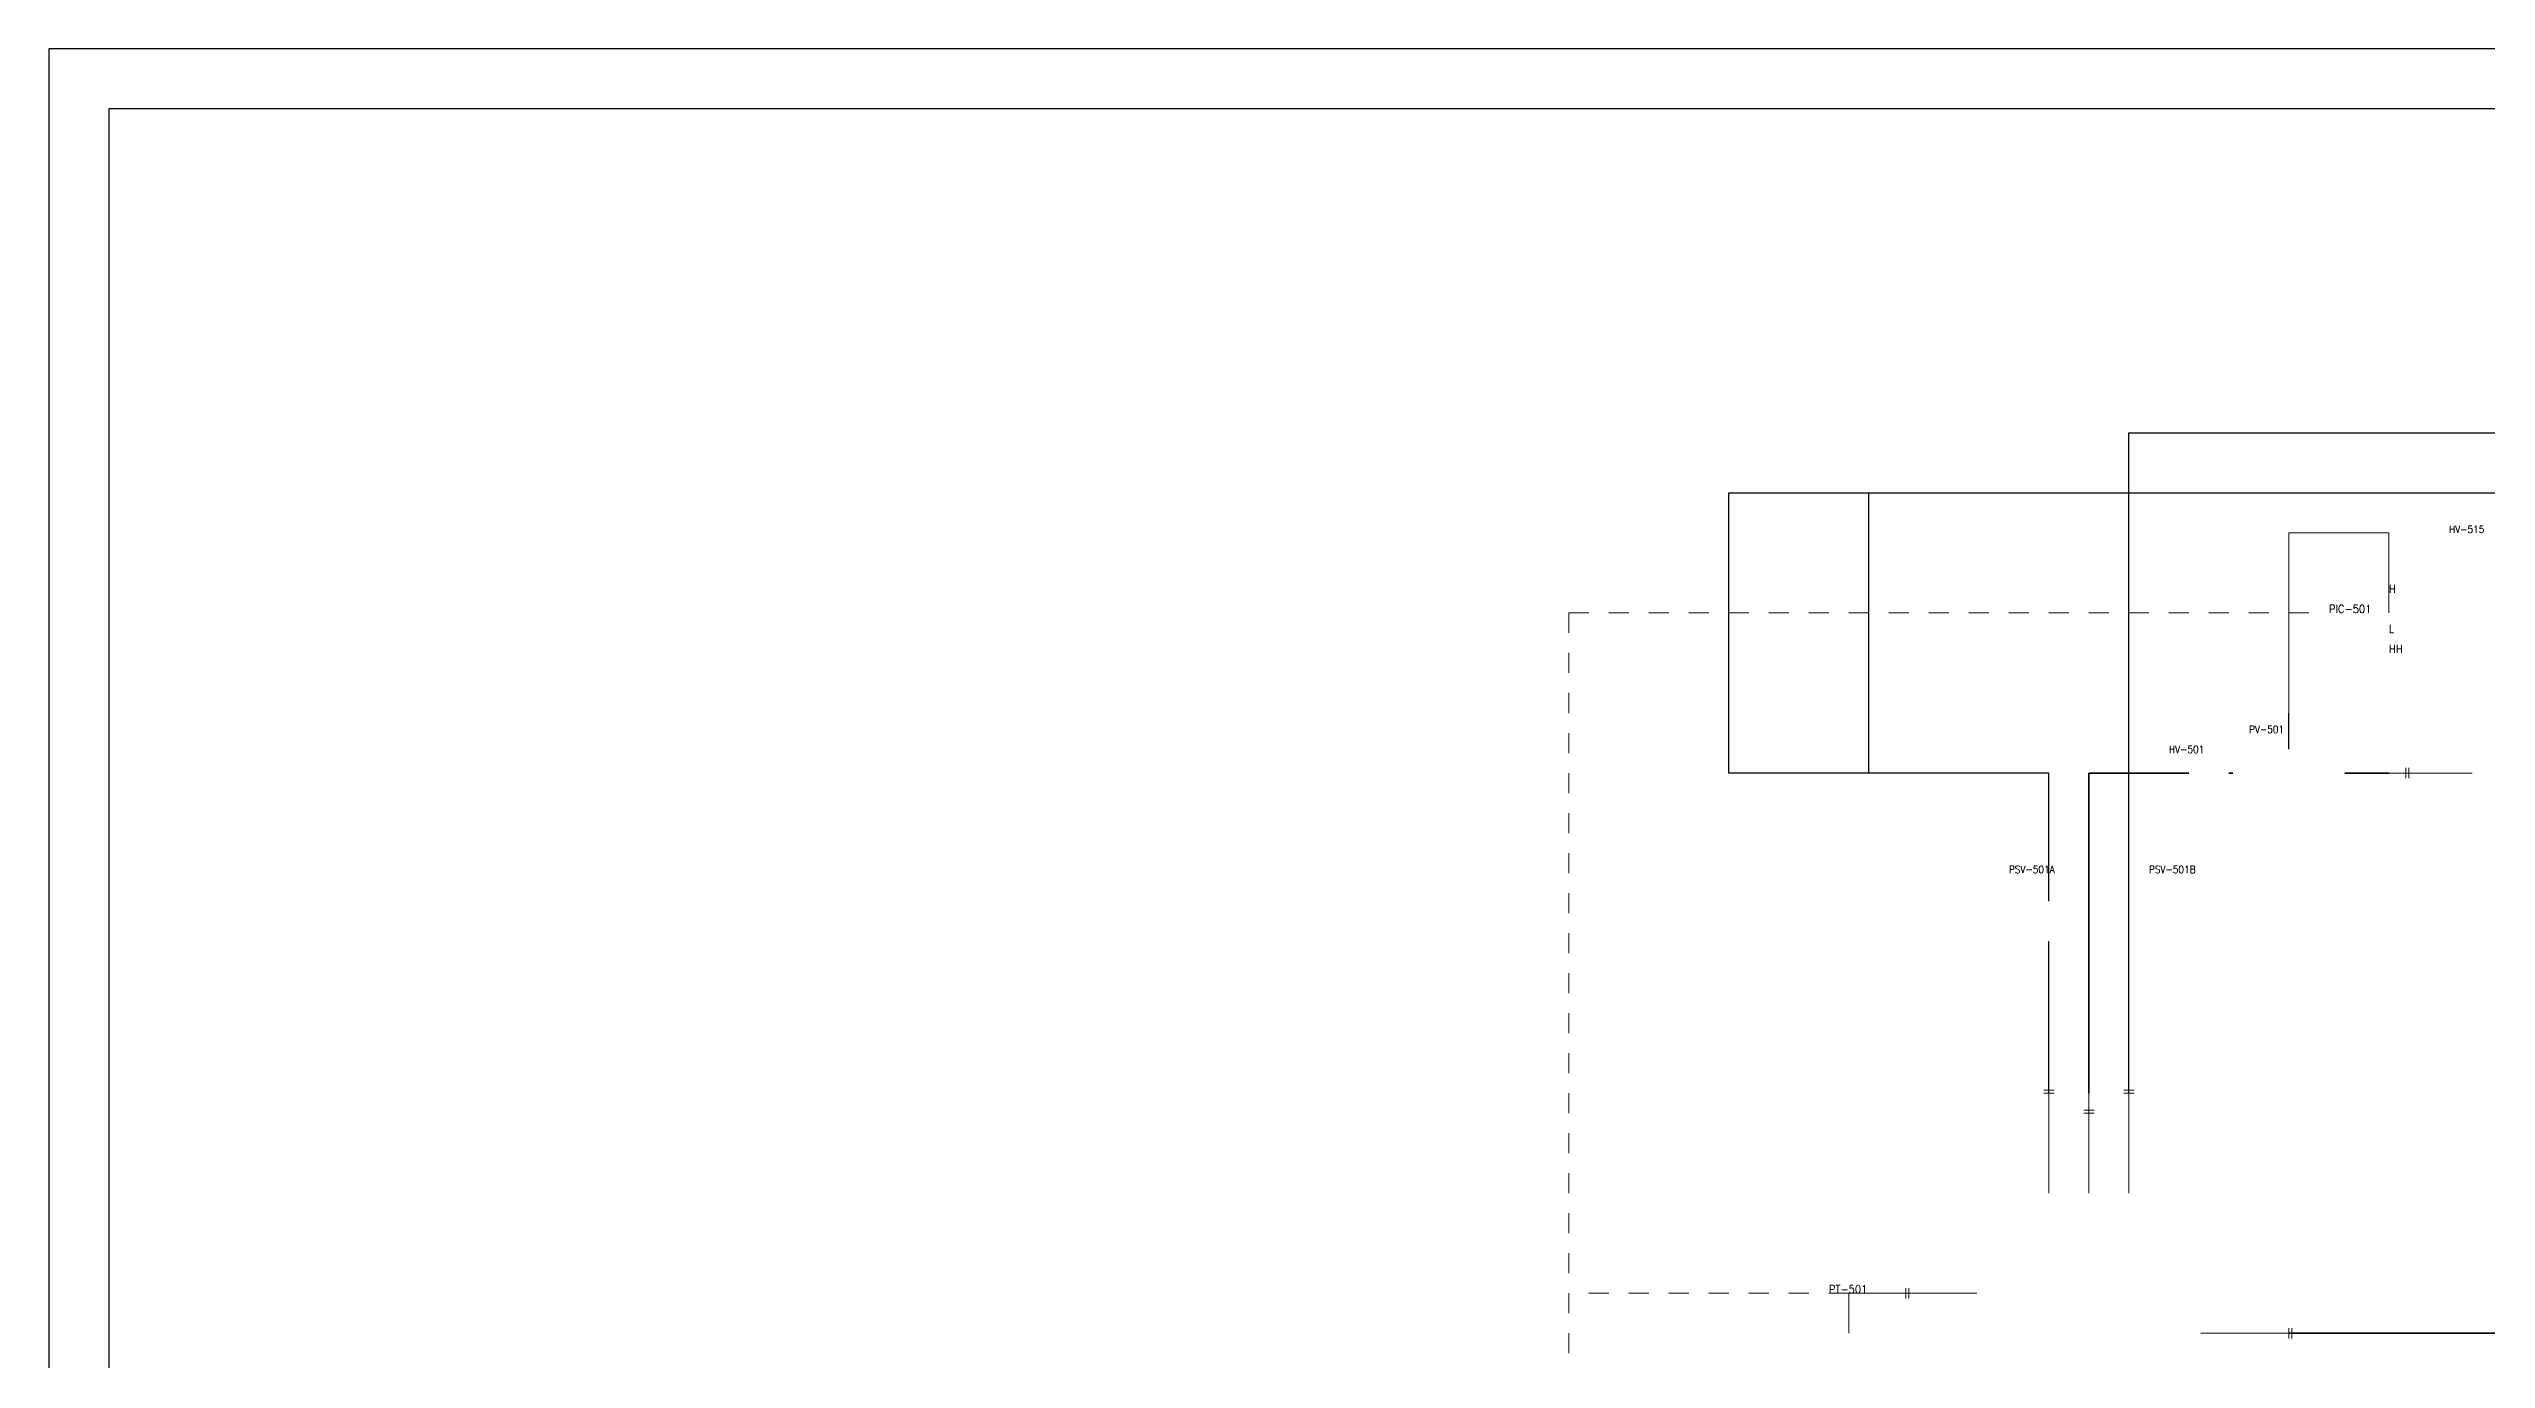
# Model space of a CAD drawing. Header units: metres. Extents: x 10 to 1179, y 10 to 831.
# Drawn here: x 10 to 619, y 504 to 831 of the extents above; entities that cross this region are included whole.
import ezdxf

# ---------------------------------------------------------------- set-up
doc = ezdxf.new("R2010")
doc.units = ezdxf.units.M
for name, color, linetype in [('BORDER', 7, 'CONTINUOUS'), ('FLARE', 7, 'CONTINUOUS'), ('IMPULSE_LINE', 8, 'CONTINUOUS'), ('INSTRUMENT', 7, 'CONTINUOUS'), ('NOZZLES', 7, 'CONTINUOUS'), ('PROCESS', 7, 'CONTINUOUS'), ('SIGNAL_ELECTRIC', 8, 'CONTINUOUS'), ('SIGNAL_PNEUMATIC', 8, 'CONTINUOUS'), ('TEXT', 7, 'CONTINUOUS')]:
    doc.layers.add(name, color=color, linetype=linetype)
doc.styles.get("Standard").update_dxf_attribs({"font": 'STANDARD'})

msp = doc.modelspace()

# ---------------------------------------------------------------- linework, layer by layer
at = {"layer": 'BORDER'}
for points in [[(10, 10), (1179, 10), (1179, 831), (10, 831), (10, 10)], [(25, 25), (1164, 25), (1164, 816), (25, 816), (25, 25)]]:
    msp.add_lwpolyline(points, dxfattribs=at)
at = {"layer": 'FLARE', "lineweight": 25}
for points in [[(530, 570), (530, 735)], [(530, 735), (600, 735)], [(600, 735), (1115, 735)], [(430, 650), (430, 720)], [(430, 720), (1115, 720)], [(465, 650), (465, 720)], [(465, 720), (1115, 720)], [(510, 650), (430, 650)], [(510, 650), (465, 650)], [(510, 622), (510, 650)], [(510, 622), (510, 650)], [(510, 570), (510, 608)], [(510, 570), (510, 608)]]:
    msp.add_lwpolyline(points, dxfattribs=at)
at = {"layer": 'IMPULSE_LINE', "lineweight": 18}
for p, q in [((470, 520), (460, 520)), ((460, 520), (460, 510))]:
    msp.add_line(p, q, dxfattribs=at)
at = {"layer": 'INSTRUMENT'}
for p, q in [((570, 656), (570, 665)), ((510, 618), (510, 630)), ((510, 618), (510, 630))]:
    msp.add_line(p, q, dxfattribs=at)
at = {"layer": 'NOZZLES', "lineweight": 13}
for p, q in [((615.8, 650), (595, 650)), ((599.25, 651.3), (599.25, 648.7)), ((600, 651.3), (600, 648.7)), ((511.3, 570.75), (508.7, 570.75)), ((511.3, 570), (508.7, 570)), ((510, 545), (510, 570)), ((520, 545), (520, 570)), ((531.3, 570.75), (528.7, 570.75)), ((531.3, 570), (528.7, 570)), ((530, 545), (530, 570)), ((521.3, 565.75), (518.7, 565.75)), ((521.3, 565), (518.7, 565)), ((492, 520), (470, 520)), ((474.25, 521.3), (474.25, 518.7)), ((475, 521.3), (475, 518.7)), ((548, 510), (570, 510)), ((570, 508.7), (570, 511.3)), ((570.75, 508.7), (570.75, 511.3))]:
    msp.add_line(p, q, dxfattribs=at)
at = {"layer": 'PROCESS', "lineweight": 35}
for points in [[(520, 570), (520, 650)], [(520, 650), (545, 650)], [(555, 650), (556, 650)], [(584, 650), (595, 650)], [(690, 510), (570, 510)]]:
    msp.add_lwpolyline(points, dxfattribs=at)
at = {"layer": 'SIGNAL_ELECTRIC', "lineweight": 18}
for p, q in [((390, 690), (395, 690)), ((390, 685), (390, 690)), ((400, 690), (405, 690)), ((410, 690), (415, 690)), ((420, 690), (425, 690)), ((430, 690), (435, 690)), ((440, 690), (445, 690)), ((450, 690), (455, 690)), ((460, 690), (465, 690)), ((470, 690), (475, 690)), ((480, 690), (485, 690)), ((490, 690), (495, 690)), ((500, 690), (505, 690)), ((510, 690), (515, 690)), ((520, 690), (525, 690)), ((530, 690), (535, 690)), ((540, 690), (545, 690)), ((550, 690), (555, 690)), ((560, 690), (565, 690)), ((570, 690), (575, 690)), ((390, 675), (390, 680)), ((390, 665), (390, 670)), ((390, 655), (390, 660)), ((390, 645), (390, 650)), ((390, 635), (390, 640)), ((390, 625), (390, 630)), ((390, 615), (390, 620)), ((390, 605), (390, 610)), ((390, 595), (390, 600)), ((390, 585), (390, 590)), ((390, 575), (390, 580)), ((390, 565), (390, 570)), ((390, 555), (390, 560)), ((390, 545), (390, 550)), ((390, 535), (390, 540)), ((390, 525), (390, 530)), ((390, 515), (390, 520)), ((400, 520), (395, 520)), ((410, 520), (405, 520)), ((420, 520), (415, 520)), ((430, 520), (425, 520)), ((440, 520), (435, 520)), ((450, 520), (445, 520)), ((460, 520), (455, 520)), ((470, 520), (465, 520)), ((390, 505), (390, 510))]:
    msp.add_line(p, q, dxfattribs=at)
at = {"layer": 'SIGNAL_PNEUMATIC', "lineweight": 18}
for p, q in [((570, 710), (570, 665)), ((570, 710), (595, 710)), ((580, 710), (585, 710)), ((595, 690), (595, 710)), ((570, 690), (570, 695))]:
    msp.add_line(p, q, dxfattribs=at)

# ---------------------------------------------------------------- texts
at = {"layer": 'TEXT'}
for s, height, p in [('HV-515', 1.8, (610, 710)), ('H', 2, (595, 695)), ('PIC-501', 2, (580, 690)), ('L', 2, (595, 685)), ('HH', 2, (595, 680)), ('PV-501', 1.8, (560, 660)), ('HV-501', 1.8, (540, 655)), ('PSV-501A', 1.8, (500, 625)), ('PSV-501B', 1.8, (535, 625)), ('PT-501', 2, (455, 520))]:
    msp.add_text(s, height=height, dxfattribs=at).set_placement(p)

doc.saveas('drawing.dxf')
